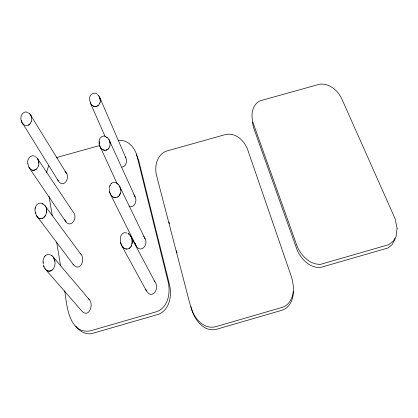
<?xml version="1.0" encoding="UTF-8"?>
<svg xmlns="http://www.w3.org/2000/svg" width="418" height="418" viewBox="0 0 418 418"><rect width="100%" height="100%" fill="white"/><g stroke="black" fill="none" stroke-linecap="round" stroke-linejoin="round"><path stroke-width="0.63" d="M120.551 188.649C122.417 193.471 117.144 200.567 112.259 196.465M109.302 188.852L109.903 193.158L136.075 245.747C140.678 253.836 148.646 244.99 145.077 238.735L119.501 185.984L120.739 190.101M107.311 137.653L106.329 137.052C109.479 138.64 110.707 142.648 109.903 145.939M99.249 144.456L99.317 141.347M99.155 143.557L99.181 142.219M100.299 101.229L100.142 98.732L98.502 95.513M42.892 262.29L43.294 259.259L44.501 256.699M43.258 261.851L43.279 263.998M35.41 212.61C40.128 228.829 53.979 208.483 42.004 203.597M46.576 212.454L46.539 209.481M35.138 208.639L34.966 210.411L35.394 213.201M395.073 238.286L394.942 239.514L391.927 244.812L388.165 247.926L320.355 267.51C309.801 268.069 301.712 259.489 297.391 250.711L253.71 128.018L252.247 122.103M130.975 246.651L132.266 242.456L131.586 237.79M132.078 243.992L132.287 240.878M120.536 237.905L120.525 242.581L121.628 245.502L146.404 290.855C152.105 300.375 160.016 288.321 155.036 282.056L130.087 235.193M109.161 188.142L109.814 185.561M98.998 141.43C99.066 138.06 102.514 134.701 105.885 136.456M100.069 102.447L100.273 101.224M293.248 291.586C292.558 298.186 289.073 305.229 282.338 307.329L215.213 326.834C202.589 329.567 193.142 316.771 190.43 305.887L156.635 175.816C154.09 166.63 156.928 154.137 166.975 150.95L225.459 134.565C235.721 132.135 244.817 141.049 247.848 150.156L291.398 276.711C294.852 287.845 295.312 305.093 282.39 310.13L216.08 329.41C203.853 332.075 194.527 319.843 191.778 309.278M35.368 207.615C35.938 204.935 38.576 202.521 41.429 203.185M46.607 172.812L47.344 169.457L48.77 165.857M35.065 208.984L35.42 207.375M38.508 165.857L38.905 163.145L37.954 159.263M31.329 121.445C32.149 118.749 31.643 115.457 29.391 113.586M120.405 237.351C120.933 234.989 122.746 232.601 125.348 232.544M120.509 192.959L119.443 195.41M109.877 145.929L108.852 148.228M99.646 103.575L100.043 102.436M38.482 165.847C37.761 168.841 34.37 171.469 31.345 169.854M31.308 121.434L30.185 123.613M131.602 245.387C130.688 248.198 127.239 250.11 124.548 248.449M109.981 186.156L110.618 185.022M45.734 215.207L44.188 217.344M99.62 103.559C98.533 106.376 94.75 107.531 92.383 105.561M45.259 255.821L47.38 254.531L49.59 254.51M52.558 269.777C55.416 266.747 55.73 261.94 54 258.267M110.425 184.474L111.23 183.554M44.475 256.73L45.348 255.717M108.832 148.202L108.069 149.111L106.141 150.203M30.169 123.592C27.52 127.652 21.422 124.925 21.302 120.509M129.141 248.407L130.123 247.644M52.543 269.746C51.127 271.251 48.749 271.637 46.957 270.582M117.693 197.066L118.639 196.356M111.198 183.575C112.541 182.29 114.636 181.976 116.293 182.823M108.053 149.085C104.74 152.251 99.818 148.808 99.312 144.905M36.486 169.06L34.516 170.163L32.379 170.204M97.384 106L98.267 105.378M28.461 125.066L29.37 124.428M51.524 270.519C48.786 272.212 45.379 270.227 44.266 267.504M42.14 218.515L43.206 218.065M56.383 157.91L58.755 156.928L99.928 145.454M95.382 106.553L96.412 106.397M118.012 140.568C127.448 138.917 135.129 147.742 137.073 156.227L168.057 281.466C170.769 292.313 168.433 307.402 156.619 311.697L90.105 330.91C68.855 334.301 66.666 304.785 64.78 290.918M121.889 167.106C126.116 166.803 127.443 161.385 125.912 158.041L99.771 97.54M105.064 150.328L102.922 149.853M114.401 197.552L115.535 197.677M39.914 218.546L41.032 218.677M125.693 232.93L126.863 233.03M125.708 248.903L126.889 249.05M93.324 106.156L94.343 106.491M27.881 112.416C22.995 110.138 19.557 116.69 21.266 120.765M34.882 156.222C30.284 154.043 26.752 159.822 27.755 163.908M129.01 206.184C134.282 208.608 137.407 201.074 135.176 197.04L108.941 139.497M41.999 203.634L43.064 204.047M50.17 254.813L52.328 256.015L53.243 257.028L89.206 299.534C94.243 304.56 88.762 318.887 81.709 310.898L44.998 268.784M97.159 94.087C93.251 90.915 88.569 95.816 89.624 100.012M28.487 113.017L29.375 113.612M117.771 183.967L116.737 183.303L118.691 184.897M113.288 197.176L111.329 195.546M35.499 156.745L37.27 158.218L73.108 211.968C78.15 216.634 71.875 228.594 66.007 221.979L29.563 168.355L28.377 166.082L28.027 163.846M129.089 234.237L128.007 233.51L129.105 234.205L130.902 236.426M31.355 169.823L29.563 168.355M121.628 245.502L123.446 247.738L124.543 248.485M51.278 255.304L52.313 256.051M97.655 94.75L98.486 95.534M91.542 104.782L92.373 105.587M22.739 123.806L23.528 124.595M65.051 171.636C71.504 176.218 63.944 189.594 58.269 180.874L21.616 121.716M123.456 247.707L121.648 245.481L120.551 242.571M30.409 169.191L28.905 167.273M80.026 253.318C86.108 257.624 80.826 272.625 73.584 264.892L36.272 215.343M36.983 216.493L37.855 217.428M88.313 298.541L89.206 299.534M75.857 326.144C79.519 331.322 85.983 335.205 92.446 333.397L158.166 314.404C169.854 310.14 172.122 295.197 169.436 284.47L138.645 160.261L136.19 154.153M90.831 103.831L91.521 104.808M44.935 205.619L80.878 254.238M100.299 147.361L101.046 148.39M133.849 194.835L135.176 197.04M118.707 184.871L120.097 187.269M143.688 236.369L145.077 238.735M111.308 195.572L109.516 191.752M154.221 280.87L155.036 282.056M30.169 114.391L66.499 173.407M37.27 158.218L37.933 159.279M66.007 221.979L64.806 219.711M73.108 264.134L73.584 264.892M53.243 257.028L54.915 261.24M99.197 96.474L100.299 99.975M125.358 156.938L125.912 158.041M89.734 100.315L90.811 103.852M136.075 245.747L135.04 243.093M130.923 236.405L131.56 237.805M145.762 289.486L146.404 290.855M116.868 183.126L99.338 144.894M90.262 102.755L105.132 136.529M30.817 115.352L31.303 116.455M57.773 179.74L58.269 180.874M43.467 265.043L44.078 267.029M43.676 266.088L44.052 267.045M168.992 221.859L169.483 223.75M176.521 250.795L177.013 252.681M191.083 306.781L191.575 308.667M49.052 196.35L52.266 215.651M56.649 242.027L60.605 265.827M109.924 141.942L110.122 143.28M38.764 161.782L38.879 163.145M397.1 228.589L396.081 236.515L393.176 241.322L388.484 244.744L320.496 264.364C309.738 264.604 301.597 256.009 297.37 246.902L253.365 123.671C250.56 115.697 251.767 105.101 259.954 100.853L319.979 84.112C329.624 83.318 337.995 90.539 341.814 98.909L395.13 218.781L397.1 228.589"/></g></svg>
